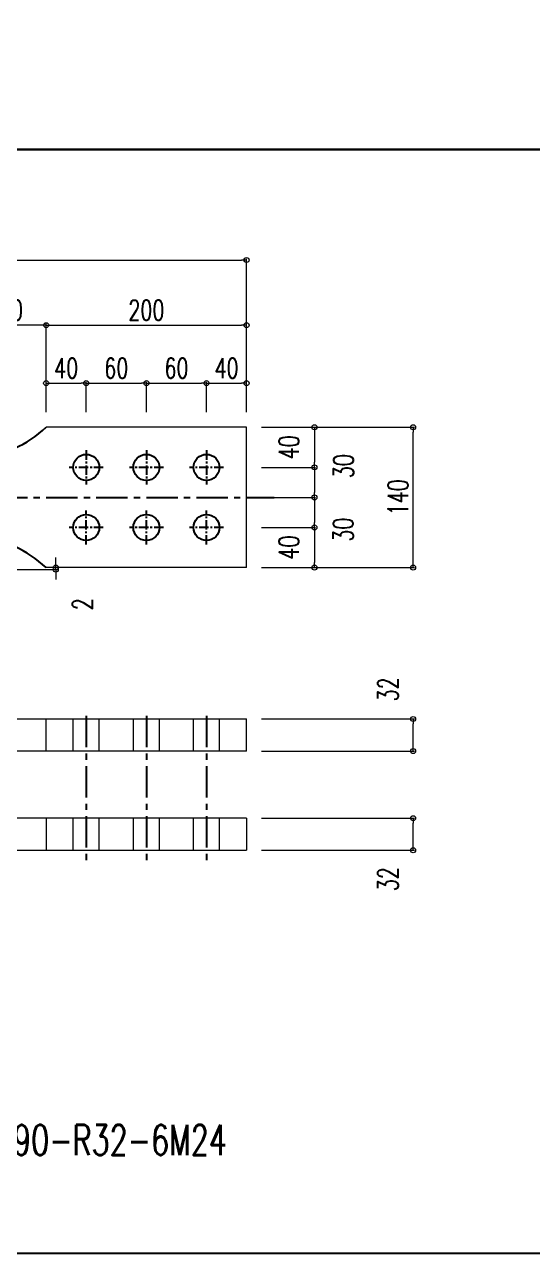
# Model space of a CAD drawing. Header units: millimetres. Extents: x -4568 to 36914, y -114 to 17788.
# Drawn here: x 27415 to 27921, y 7044 to 8269 of the extents above; entities that cross this region are included whole.
import ezdxf

# ---------------------------------------------------------------- set-up
doc = ezdxf.new("R2010")
doc.units = ezdxf.units.MM
doc.header["$LTSCALE"] = 5
for name, pattern in [('ACAD_ISO03W100', [30, 12, -18]), ('CENTER1', [10, 6.25, -1.25, 1.25, -1.25]), ('JIS_08_50', [53, 50, -1.125, 0.75, -1.125])]:
    doc.linetypes.add(name, pattern=pattern)
doc.layers.get('0').update_dxf_attribs({"color": 255})
doc.layers.get('DEFPOINTS').update_dxf_attribs({"color": 255})
for name, color, linetype in [('01', 7, 'Continuous'), ('CENTER', 2, 'JIS_08_50'), ('寸法', 4, 'Continuous'), ('補助線', 7, 'ACAD_ISO03W100'), ('金物', 142, 'Continuous')]:
    doc.layers.add(name, color=color, linetype=linetype)
doc.styles.add('KANJI', font='simplex.shx', dxfattribs={"width": 0.7, "bigfont": 'extfont2.shx'})
doc.styles.add('SUNPOU2', font='simplex.shx', dxfattribs={"width": 0.7, "height": 50, "bigfont": 'extfont2.shx'})
doc.dimstyles.new('一般寸法-小さめ', dxfattribs={"dimscale": 10, "dimtxt": 2, "dimasz": 0.5, "dimexe": 0.125, "dimexo": 1.5, "dimgap": 0.5, "dimtad": 1, "dimtxsty": 'KANJI', "dimblk": 'ORIGIN', "dimcen": 0, "dimclrd": 256, "dimclre": 256, "dimclrt": 256, "dimadec": 0, "dimazin": 0, "dimtfac": 1, "dimtmove": 2, "dimatfit": 2, "dimfxl": 0, "dimtolj": 2, "dimlwd": 5, "dimlwe": 5, "dimarcsym": 0})

# ---------------------------------------------------------------- blocks, each defined once
blk = doc.blocks.new('_Origin')
at = {"color": 0, "linetype": 'ByBlock', "lineweight": -2}
blk.add_line((0, 0), (-1, 0), dxfattribs=at)
blk.add_circle((0, 0), 0.5, dxfattribs=at)
blk = doc.blocks.new('*D430')
at = {"layer": 'DEFPOINTS', "color": 0, "transparency": 16777216}
for p in [(27366.1, 7969.4), (27436.1, 7869.1), (27366.1, 7837.6)]:
    blk.add_point(p, dxfattribs=at)
at = {"layer": '寸法', "lineweight": 5, "transparency": 16777216}
for p, q in [((27366.1, 7852.6), (27366.1, 7970.6)), ((27431.1, 7969.4), (27371.1, 7969.4)), ((27436.1, 7884.1), (27436.1, 7970.6))]:
    blk.add_line(p, q, dxfattribs=at)
at = {"layer": '寸法', "lineweight": 5, "transparency": 16777216, "xscale": 5, "yscale": 5, "zscale": 5, "rotation": 180}
blk.add_blockref('_Origin', (27366.1, 7969.4), dxfattribs=at)
at = {"layer": '寸法', "lineweight": 5, "transparency": 16777216, "xscale": 5, "yscale": 5, "zscale": 5}
blk.add_blockref('_Origin', (27436.1, 7969.4), dxfattribs=at)
at = {"layer": '寸法', "transparency": 16777216, "insert": (27401.1, 7984.4), "char_height": 20, "attachment_point": 5, "style": 'KANJI'}
blk.add_mtext('\\A2;70', dxfattribs=at)
blk = doc.blocks.new('*D543')
at = {"layer": 'DEFPOINTS', "color": 0, "transparency": 16777216}
for p in [(27636.1, 7576.6), (27802.2, 7576.6), (27636.1, 7544.6)]:
    blk.add_point(p, dxfattribs=at)
at = {"layer": '寸法', "lineweight": 5, "transparency": 16777216}
for p, q in [((27651.1, 7576.6), (27803.5, 7576.6)), ((27802.2, 7549.6), (27802.2, 7571.6)), ((27651.1, 7544.6), (27803.5, 7544.6))]:
    blk.add_line(p, q, dxfattribs=at)
at = {"layer": '寸法', "lineweight": 5, "transparency": 16777216, "xscale": 5, "yscale": 5, "zscale": 5}
for p, rotation in [((27802.2, 7576.6), 90), ((27802.2, 7544.6), 270)]:
    blk.add_blockref('_Origin', p, dxfattribs=dict(at, rotation=rotation))
at = {"layer": '寸法', "transparency": 16777216, "insert": (27777.2, 7606.1), "char_height": 20, "attachment_point": 5, "rotation": 90, "style": 'KANJI'}
blk.add_mtext('\\A2;32', dxfattribs=at)
blk = doc.blocks.new('*D435')
at = {"layer": 'DEFPOINTS', "color": 0, "transparency": 16777216}
for p in [(27636.1, 7477.6), (27802.2, 7477.6), (27636.1, 7445.6)]:
    blk.add_point(p, dxfattribs=at)
at = {"layer": '寸法', "lineweight": 5, "transparency": 16777216}
for p, q in [((27651.1, 7477.6), (27803.5, 7477.6)), ((27802.2, 7450.6), (27802.2, 7472.6)), ((27651.1, 7445.6), (27803.5, 7445.6))]:
    blk.add_line(p, q, dxfattribs=at)
at = {"layer": '寸法', "lineweight": 5, "transparency": 16777216, "xscale": 5, "yscale": 5, "zscale": 5}
for p, rotation in [((27802.2, 7477.6), 90), ((27802.2, 7445.6), 270)]:
    blk.add_blockref('_Origin', p, dxfattribs=dict(at, rotation=rotation))
at = {"layer": '寸法', "transparency": 16777216, "insert": (27777.2, 7416.8), "char_height": 20, "attachment_point": 5, "rotation": 90, "style": 'KANJI'}
blk.add_mtext('\\A2;32', dxfattribs=at)
blk = doc.blocks.new('*D436')
at = {"layer": 'DEFPOINTS', "color": 0, "transparency": 16777216}
for p in [(27636.1, 7867.6), (27802.2, 7867.6), (27636.1, 7727.6)]:
    blk.add_point(p, dxfattribs=at)
at = {"layer": '寸法', "lineweight": 5, "transparency": 16777216}
for p, q in [((27651.1, 7867.6), (27803.5, 7867.6)), ((27802.2, 7732.6), (27802.2, 7862.6)), ((27651.1, 7727.6), (27803.5, 7727.6))]:
    blk.add_line(p, q, dxfattribs=at)
at = {"layer": '寸法', "lineweight": 5, "transparency": 16777216, "xscale": 5, "yscale": 5, "zscale": 5}
for p, rotation in [((27802.2, 7867.6), 90), ((27802.2, 7727.6), 270)]:
    blk.add_blockref('_Origin', p, dxfattribs=dict(at, rotation=rotation))
at = {"layer": '寸法', "transparency": 16777216, "insert": (27787.2, 7797.6), "char_height": 20, "attachment_point": 5, "rotation": 90, "style": 'KANJI'}
blk.add_mtext('\\A2;140', dxfattribs=at)
blk = doc.blocks.new('*D546')
at = {"layer": 'DEFPOINTS', "color": 0, "transparency": 16777216}
for p in [(27636.1, 7969.4), (27436.1, 7869.1), (27636.1, 7867.6)]:
    blk.add_point(p, dxfattribs=at)
at = {"layer": '寸法', "lineweight": 5, "transparency": 16777216}
for p, q in [((27436.1, 7884.1), (27436.1, 7970.6)), ((27441.1, 7969.4), (27631.1, 7969.4)), ((27636.1, 7882.6), (27636.1, 7970.6))]:
    blk.add_line(p, q, dxfattribs=at)
at = {"layer": '寸法', "lineweight": 5, "transparency": 16777216, "xscale": 5, "yscale": 5, "zscale": 5, "rotation": 180}
blk.add_blockref('_Origin', (27436.1, 7969.4), dxfattribs=at)
at = {"layer": '寸法', "lineweight": 5, "transparency": 16777216, "xscale": 5, "yscale": 5, "zscale": 5}
blk.add_blockref('_Origin', (27636.1, 7969.4), dxfattribs=at)
at = {"layer": '寸法', "transparency": 16777216, "insert": (27536.1, 7984.4), "char_height": 20, "attachment_point": 5, "style": 'KANJI'}
blk.add_mtext('\\A2;200', dxfattribs=at)
blk = doc.blocks.new('*D440')
at = {"layer": 'DEFPOINTS', "color": 0, "transparency": 16777216}
for p in [(27636.1, 7867.6), (27636.1, 7827.6), (27703.8, 7827.6)]:
    blk.add_point(p, dxfattribs=at)
at = {"layer": '寸法', "lineweight": 5, "transparency": 16777216}
for p, q in [((27651.1, 7867.6), (27705, 7867.6)), ((27703.8, 7862.6), (27703.8, 7832.6)), ((27651.1, 7827.6), (27705, 7827.6))]:
    blk.add_line(p, q, dxfattribs=at)
at = {"layer": '寸法', "lineweight": 5, "transparency": 16777216, "xscale": 5, "yscale": 5, "zscale": 5}
for p, rotation in [((27703.8, 7867.6), 90), ((27703.8, 7827.6), 270)]:
    blk.add_blockref('_Origin', p, dxfattribs=dict(at, rotation=rotation))
at = {"layer": '寸法', "transparency": 16777216, "insert": (27678.4, 7847.6), "char_height": 20, "attachment_point": 5, "rotation": 90, "style": 'KANJI'}
blk.add_mtext('\\A2;40', dxfattribs=at)
blk = doc.blocks.new('*D441')
at = {"layer": 'DEFPOINTS', "color": 0, "transparency": 16777216}
for p in [(27636.1, 7767.6), (27636.1, 7727.6), (27703.8, 7727.6)]:
    blk.add_point(p, dxfattribs=at)
at = {"layer": '寸法', "lineweight": 5, "transparency": 16777216}
for p, q in [((27651.1, 7767.6), (27705, 7767.6)), ((27703.8, 7762.6), (27703.8, 7732.6)), ((27651.1, 7727.6), (27705, 7727.6))]:
    blk.add_line(p, q, dxfattribs=at)
at = {"layer": '寸法', "lineweight": 5, "transparency": 16777216, "xscale": 5, "yscale": 5, "zscale": 5}
for p, rotation in [((27703.8, 7767.6), 90), ((27703.8, 7727.6), 270)]:
    blk.add_blockref('_Origin', p, dxfattribs=dict(at, rotation=rotation))
at = {"layer": '寸法', "transparency": 16777216, "insert": (27678.4, 7747.6), "char_height": 20, "attachment_point": 5, "rotation": 90, "style": 'KANJI'}
blk.add_mtext('\\A2;40', dxfattribs=at)
blk = doc.blocks.new('*D548')
at = {"layer": 'DEFPOINTS', "color": 0, "transparency": 16777216}
for p in [(27366.1, 7725.6), (27436.1, 7727.6), (27445.7, 7727.6)]:
    blk.add_point(p, dxfattribs=at)
at = {"layer": '寸法', "lineweight": 5, "transparency": 16777216}
for p, q in [((27445.7, 7732.6), (27445.7, 7737.6)), ((27381.1, 7725.6), (27447, 7725.6)), ((27445.7, 7725.6), (27445.7, 7727.6)), ((27451.1, 7727.6), (27447, 7727.6)), ((27445.7, 7720.6), (27445.7, 7715.6))]:
    blk.add_line(p, q, dxfattribs=at)
at = {"layer": '寸法', "lineweight": 5, "transparency": 16777216, "xscale": 5, "yscale": 5, "zscale": 5}
for p, rotation in [((27445.7, 7727.6), 270), ((27445.7, 7725.6), 90)]:
    blk.add_blockref('_Origin', p, dxfattribs=dict(at, rotation=rotation))
at = {"layer": '寸法', "transparency": 16777216, "insert": (27472.5, 7691.1), "char_height": 20, "attachment_point": 5, "rotation": 90, "style": 'KANJI'}
blk.add_mtext('\\A2;2', dxfattribs=at)
blk = doc.blocks.new('*D36')
at = {"layer": 'DEFPOINTS', "color": 0, "transparency": 16777216}
for p in [(27636.1, 8034.4), (27636.1, 7869.1), (26986.1, 7836.8)]:
    blk.add_point(p, dxfattribs=at)
at = {"layer": '寸法', "lineweight": 5, "transparency": 16777216}
for p, q in [((26986.1, 7851.8), (26986.1, 8035.6)), ((26991.1, 8034.4), (27631.1, 8034.4)), ((27636.1, 7884.1), (27636.1, 8035.6))]:
    blk.add_line(p, q, dxfattribs=at)
at = {"layer": '寸法', "lineweight": 5, "transparency": 16777216, "xscale": 5, "yscale": 5, "zscale": 5, "rotation": 180}
blk.add_blockref('_Origin', (26986.1, 8034.4), dxfattribs=at)
at = {"layer": '寸法', "lineweight": 5, "transparency": 16777216, "xscale": 5, "yscale": 5, "zscale": 5}
blk.add_blockref('_Origin', (27636.1, 8034.4), dxfattribs=at)
at = {"layer": '寸法', "transparency": 16777216, "insert": (27311.1, 8049.4), "char_height": 20, "attachment_point": 5, "style": 'KANJI'}
blk.add_mtext('\\A2;650', dxfattribs=at)
blk = doc.blocks.new('*D39')
at = {"layer": 'DEFPOINTS', "color": 0, "transparency": 16777216}
for p in [(27476.1, 7911.6), (27436.1, 7867.6), (27476.1, 7867.6)]:
    blk.add_point(p, dxfattribs=at)
at = {"layer": '寸法', "lineweight": 5, "transparency": 16777216}
for p, q in [((27436.1, 7882.6), (27436.1, 7912.8)), ((27441.1, 7911.6), (27471.1, 7911.6)), ((27476.1, 7882.6), (27476.1, 7912.8))]:
    blk.add_line(p, q, dxfattribs=at)
at = {"layer": '寸法', "lineweight": 5, "transparency": 16777216, "xscale": 5, "yscale": 5, "zscale": 5, "rotation": 180}
blk.add_blockref('_Origin', (27436.1, 7911.6), dxfattribs=at)
at = {"layer": '寸法', "lineweight": 5, "transparency": 16777216, "xscale": 5, "yscale": 5, "zscale": 5}
blk.add_blockref('_Origin', (27476.1, 7911.6), dxfattribs=at)
at = {"layer": '寸法', "transparency": 16777216, "insert": (27456.1, 7926.6), "char_height": 20, "attachment_point": 5, "style": 'KANJI'}
blk.add_mtext('\\A2;40', dxfattribs=at)
blk = doc.blocks.new('*D40')
at = {"layer": 'DEFPOINTS', "color": 0, "transparency": 16777216}
for p in [(27596.1, 7911.6), (27536.1, 7867.6), (27596.1, 7867.6)]:
    blk.add_point(p, dxfattribs=at)
at = {"layer": '寸法', "lineweight": 5, "transparency": 16777216}
for p, q in [((27536.1, 7882.6), (27536.1, 7912.8)), ((27541.1, 7911.6), (27591.1, 7911.6)), ((27596.1, 7882.6), (27596.1, 7912.8))]:
    blk.add_line(p, q, dxfattribs=at)
at = {"layer": '寸法', "lineweight": 5, "transparency": 16777216, "xscale": 5, "yscale": 5, "zscale": 5, "rotation": 180}
blk.add_blockref('_Origin', (27536.1, 7911.6), dxfattribs=at)
at = {"layer": '寸法', "lineweight": 5, "transparency": 16777216, "xscale": 5, "yscale": 5, "zscale": 5}
blk.add_blockref('_Origin', (27596.1, 7911.6), dxfattribs=at)
at = {"layer": '寸法', "transparency": 16777216, "insert": (27566.1, 7926.6), "char_height": 20, "attachment_point": 5, "style": 'KANJI'}
blk.add_mtext('\\A2;60', dxfattribs=at)
blk = doc.blocks.new('*D41')
at = {"layer": 'DEFPOINTS', "color": 0, "transparency": 16777216}
for p in [(27536.1, 7911.6), (27476.1, 7867.6), (27536.1, 7867.6)]:
    blk.add_point(p, dxfattribs=at)
at = {"layer": '寸法', "lineweight": 5, "transparency": 16777216}
for p, q in [((27476.1, 7882.6), (27476.1, 7912.8)), ((27481.1, 7911.6), (27531.1, 7911.6)), ((27536.1, 7882.6), (27536.1, 7912.8))]:
    blk.add_line(p, q, dxfattribs=at)
at = {"layer": '寸法', "lineweight": 5, "transparency": 16777216, "xscale": 5, "yscale": 5, "zscale": 5, "rotation": 180}
blk.add_blockref('_Origin', (27476.1, 7911.6), dxfattribs=at)
at = {"layer": '寸法', "lineweight": 5, "transparency": 16777216, "xscale": 5, "yscale": 5, "zscale": 5}
blk.add_blockref('_Origin', (27536.1, 7911.6), dxfattribs=at)
at = {"layer": '寸法', "transparency": 16777216, "insert": (27506.1, 7926.6), "char_height": 20, "attachment_point": 5, "style": 'KANJI'}
blk.add_mtext('\\A2;60', dxfattribs=at)
blk = doc.blocks.new('*D42')
at = {"layer": 'DEFPOINTS', "color": 0, "transparency": 16777216}
for p in [(27636.1, 7911.6), (27596.1, 7867.6), (27636.1, 7867.6)]:
    blk.add_point(p, dxfattribs=at)
at = {"layer": '寸法', "lineweight": 5, "transparency": 16777216}
for p, q in [((27596.1, 7882.6), (27596.1, 7912.8)), ((27601.1, 7911.6), (27631.1, 7911.6)), ((27636.1, 7882.6), (27636.1, 7912.8))]:
    blk.add_line(p, q, dxfattribs=at)
at = {"layer": '寸法', "lineweight": 5, "transparency": 16777216, "xscale": 5, "yscale": 5, "zscale": 5, "rotation": 180}
blk.add_blockref('_Origin', (27596.1, 7911.6), dxfattribs=at)
at = {"layer": '寸法', "lineweight": 5, "transparency": 16777216, "xscale": 5, "yscale": 5, "zscale": 5}
blk.add_blockref('_Origin', (27636.1, 7911.6), dxfattribs=at)
at = {"layer": '寸法', "transparency": 16777216, "insert": (27616.1, 7926.6), "char_height": 20, "attachment_point": 5, "style": 'KANJI'}
blk.add_mtext('\\A2;40', dxfattribs=at)
blk = doc.blocks.new('*D43')
at = {"layer": 'DEFPOINTS', "color": 0, "transparency": 16777216}
for p in [(27636.1, 7827.6), (27636.1, 7797.6), (27703.8, 7797.6)]:
    blk.add_point(p, dxfattribs=at)
at = {"layer": '寸法', "lineweight": 5, "transparency": 16777216}
for p, q in [((27651.1, 7827.6), (27705, 7827.6)), ((27703.8, 7822.6), (27703.8, 7802.6)), ((27651.1, 7797.6), (27705, 7797.6))]:
    blk.add_line(p, q, dxfattribs=at)
at = {"layer": '寸法', "lineweight": 5, "transparency": 16777216, "xscale": 5, "yscale": 5, "zscale": 5}
for p, rotation in [((27703.8, 7827.6), 90), ((27703.8, 7797.6), 270)]:
    blk.add_blockref('_Origin', p, dxfattribs=dict(at, rotation=rotation))
at = {"layer": '寸法', "transparency": 16777216, "insert": (27732.8, 7828.8), "char_height": 20, "attachment_point": 5, "rotation": 90, "style": 'KANJI'}
blk.add_mtext('\\A2;30', dxfattribs=at)
blk = doc.blocks.new('*D44')
at = {"layer": 'DEFPOINTS', "color": 0, "transparency": 16777216}
for p in [(27636.1, 7797.6), (27636.1, 7767.6), (27703.8, 7767.6)]:
    blk.add_point(p, dxfattribs=at)
at = {"layer": '寸法', "lineweight": 5, "transparency": 16777216}
for p, q in [((27651.1, 7797.6), (27705, 7797.6)), ((27703.8, 7792.6), (27703.8, 7772.6)), ((27651.1, 7767.6), (27705, 7767.6))]:
    blk.add_line(p, q, dxfattribs=at)
at = {"layer": '寸法', "lineweight": 5, "transparency": 16777216, "xscale": 5, "yscale": 5, "zscale": 5}
for p, rotation in [((27703.8, 7797.6), 90), ((27703.8, 7767.6), 270)]:
    blk.add_blockref('_Origin', p, dxfattribs=dict(at, rotation=rotation))
at = {"layer": '寸法', "transparency": 16777216, "insert": (27732.5, 7765.4), "char_height": 20, "attachment_point": 5, "rotation": 90, "style": 'KANJI'}
blk.add_mtext('\\A2;30', dxfattribs=at)

msp = doc.modelspace()

# ---------------------------------------------------------------- linework, layer by layer
at = {"layer": '01', "ltscale": 2}
for points in [[(26651.831, 8293.963), (29451.831, 8293.963), (29451.831, 8144.619), (26651.831, 8144.619)], [(26651.831, 8144.619), (28051.831, 8144.619), (28051.831, 7043.501), (26651.831, 7043.501)]]:
    msp.add_lwpolyline(points, close=True, dxfattribs=at)
at = {"layer": 'CENTER', "color": 7, "linetype": 'CENTER1'}
for p, q in [((27476.106, 7579.619), (27476.106, 7430.619)), ((27536.106, 7579.619), (27536.106, 7430.619)), ((27596.106, 7579.619), (27596.106, 7430.619))]:
    msp.add_line(p, q, dxfattribs=at)
at = {"layer": '寸法', "linetype": 'CENTER1', "ltscale": 0.3}
for p, q in [((27476.106, 7844.576), (27476.106, 7810.576)), ((27536.106, 7844.576), (27536.106, 7810.576)), ((27596.106, 7844.576), (27596.106, 7810.576)), ((27493.106, 7827.576), (27459.106, 7827.576)), ((27553.106, 7827.576), (27519.106, 7827.576)), ((27613.106, 7827.576), (27579.106, 7827.576)), ((27476.106, 7750.576), (27476.106, 7784.576)), ((27536.106, 7750.576), (27536.106, 7784.576)), ((27596.106, 7750.576), (27596.106, 7784.576)), ((27493.106, 7767.576), (27459.106, 7767.576)), ((27553.106, 7767.576), (27519.106, 7767.576)), ((27613.106, 7767.576), (27579.106, 7767.576))]:
    msp.add_line(p, q, dxfattribs=at)
at = {"layer": '補助線', "lineweight": 18}
for p, q in [((27463.106, 7544.619), (27463.106, 7576.619)), ((27489.106, 7544.619), (27489.106, 7576.619)), ((27523.106, 7544.619), (27523.106, 7576.619)), ((27549.106, 7544.619), (27549.106, 7576.619)), ((27583.106, 7544.619), (27583.106, 7576.619)), ((27609.106, 7544.619), (27609.106, 7576.619)), ((27463.106, 7445.619), (27463.106, 7477.619)), ((27489.106, 7445.619), (27489.106, 7477.619)), ((27523.106, 7445.619), (27523.106, 7477.619)), ((27549.106, 7445.619), (27549.106, 7477.619)), ((27583.106, 7445.619), (27583.106, 7477.619)), ((27609.106, 7445.619), (27609.106, 7477.619))]:
    msp.add_line(p, q, dxfattribs=at)
at = {"layer": '金物', "lineweight": 18}
for p, q in [((27636.106, 7867.576), (27436.106, 7867.576)), ((27636.106, 7727.576), (27636.106, 7867.576)), ((27636.106, 7727.576), (27436.106, 7727.576)), ((26986.106, 7576.619), (27636.106, 7576.619)), ((27436.106, 7544.619), (27436.106, 7576.619)), ((27636.106, 7544.619), (27636.106, 7576.619)), ((27636.106, 7544.619), (26986.106, 7544.619)), ((27636.106, 7477.619), (26986.106, 7477.619)), ((27436.106, 7477.619), (27436.106, 7445.619)), ((27636.106, 7477.619), (27636.106, 7445.619)), ((26986.106, 7445.619), (27636.106, 7445.619))]:
    msp.add_line(p, q, dxfattribs=at)
at = {"layer": '金物', "linetype": 'CENTER1'}
msp.add_line((26986.106, 7797.576), (27663.76, 7797.576), dxfattribs=at)
at = {"layer": '金物', "ltscale": 2.5}
for centre in [(27476.106, 7827.576), (27536.106, 7827.576), (27596.106, 7827.576), (27476.106, 7767.576), (27536.106, 7767.576), (27596.106, 7767.576)]:
    msp.add_circle(centre, 13, dxfattribs=at)
at = {"layer": '金物', "ltscale": 2}
for centre, start, end in [((27360.316, 7947.3), 274.060941, 313.550946), ((27360.316, 7647.852), 46.449054, 85.939059)]:
    msp.add_arc(centre, 110, start, end, dxfattribs=at)

# ---------------------------------------------------------------- texts
at = {"layer": '寸法', "ltscale": 2, "insert": (27351.831, 7156.602), "char_height": 30, "width": 1400, "attachment_point": 5, "style": 'SUNPOU2'}
msp.add_mtext('C400-R32-6M24  C490-R32-6M24', dxfattribs=at)

# ---------------------------------------------------------------- dimensions: what is measured, and where the dimension line sits
at = {"layer": '寸法'}
for base, p1, p2, picture, middle in [((27636.106, 8034.371), (26986.106, 7836.832), (27636.106, 7869.076), '*D36', (27311.106, 8049.371)), ((27366.106, 7969.371), (27436.106, 7869.076), (27366.106, 7837.576), '*D430', (27401.106, 7984.371)), ((27636.106, 7969.371), (27436.106, 7869.076), (27636.106, 7867.576), '*D546', (27536.106, 7984.371)), ((27476.106, 7911.599), (27436.106, 7867.576), (27476.106, 7867.576), '*D39', (27456.106, 7926.599)), ((27536.106, 7911.599), (27476.106, 7867.576), (27536.106, 7867.576), '*D41', (27506.106, 7926.599)), ((27596.106, 7911.599), (27536.106, 7867.576), (27596.106, 7867.576), '*D40', (27566.106, 7926.599)), ((27636.106, 7911.599), (27596.106, 7867.576), (27636.106, 7867.576), '*D42', (27616.106, 7926.599))]:
    dim = msp.add_linear_dim(base=base, p1=p1, p2=p2, dimstyle='一般寸法-小さめ', dxfattribs=at)
    dim.commit()
    dim.dimension.update_dxf_attribs({"geometry": picture, "text_midpoint": middle})
dim = msp.add_linear_dim(base=(27802.226, 7867.576), p1=(27636.106, 7727.576), p2=(27636.106, 7867.576), angle=270, dimstyle='一般寸法-小さめ', dxfattribs=at)
dim.commit()
dim.dimension.update_dxf_attribs({"geometry": '*D436', "text_midpoint": (27787.226, 7797.576)})
for base, p1, p2, angle, picture, middle in [((27703.76, 7827.576), (27636.106, 7867.576), (27636.106, 7827.576), 90, '*D440', (27678.354, 7847.576)), ((27703.76, 7797.576), (27636.106, 7827.576), (27636.106, 7797.576), 90, '*D43', (27732.832, 7828.78)), ((27703.76, 7767.576), (27636.106, 7797.576), (27636.106, 7767.576), 90, '*D44', (27732.499, 7765.373)), ((27703.76, 7727.576), (27636.106, 7767.576), (27636.106, 7727.576), 90, '*D441', (27678.354, 7747.576)), ((27445.732, 7727.576), (27366.106, 7725.576), (27436.106, 7727.576), 90, '*D548', (27472.473, 7691.147)), ((27802.226, 7576.619), (27636.106, 7544.619), (27636.106, 7576.619), 270, '*D543', (27777.226, 7606.075)), ((27802.226, 7477.619), (27636.106, 7445.619), (27636.106, 7477.619), 270, '*D435', (27777.226, 7416.795))]:
    dim = msp.add_linear_dim(base=base, p1=p1, p2=p2, angle=angle, dimstyle='一般寸法-小さめ', dxfattribs=at)
    dim.commit()
    dim.dimension.update_dxf_attribs({"geometry": picture, "text_midpoint": middle, "dimtype": 160})

doc.saveas('drawing.dxf')
